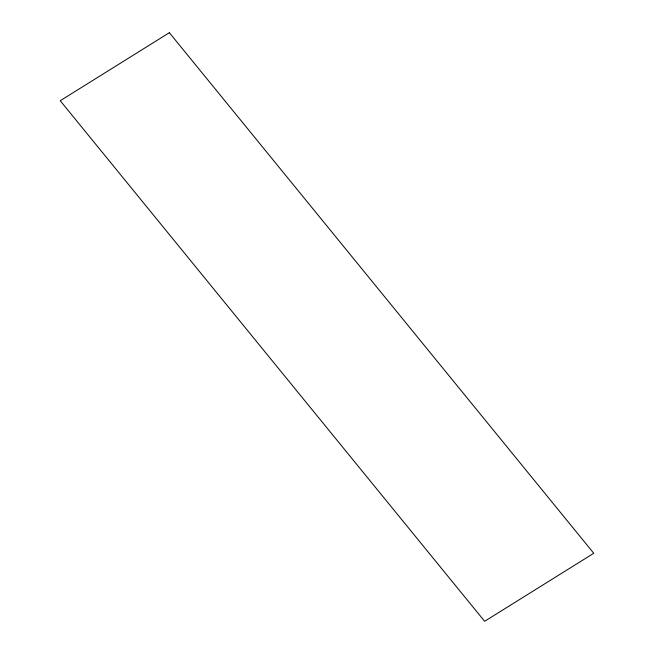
<?xml version="1.0" encoding="UTF-8"?>
<svg xmlns="http://www.w3.org/2000/svg" width="654" height="654" viewBox="0 0 654 654"><rect width="100%" height="100%" fill="white"/><g stroke="black" fill="none" stroke-linecap="round" stroke-linejoin="round"><path stroke-width="0.98" d="M169.361 32.7L60.242 100.724L484.639 621.3L593.758 553.276L169.361 32.7"/></g></svg>
